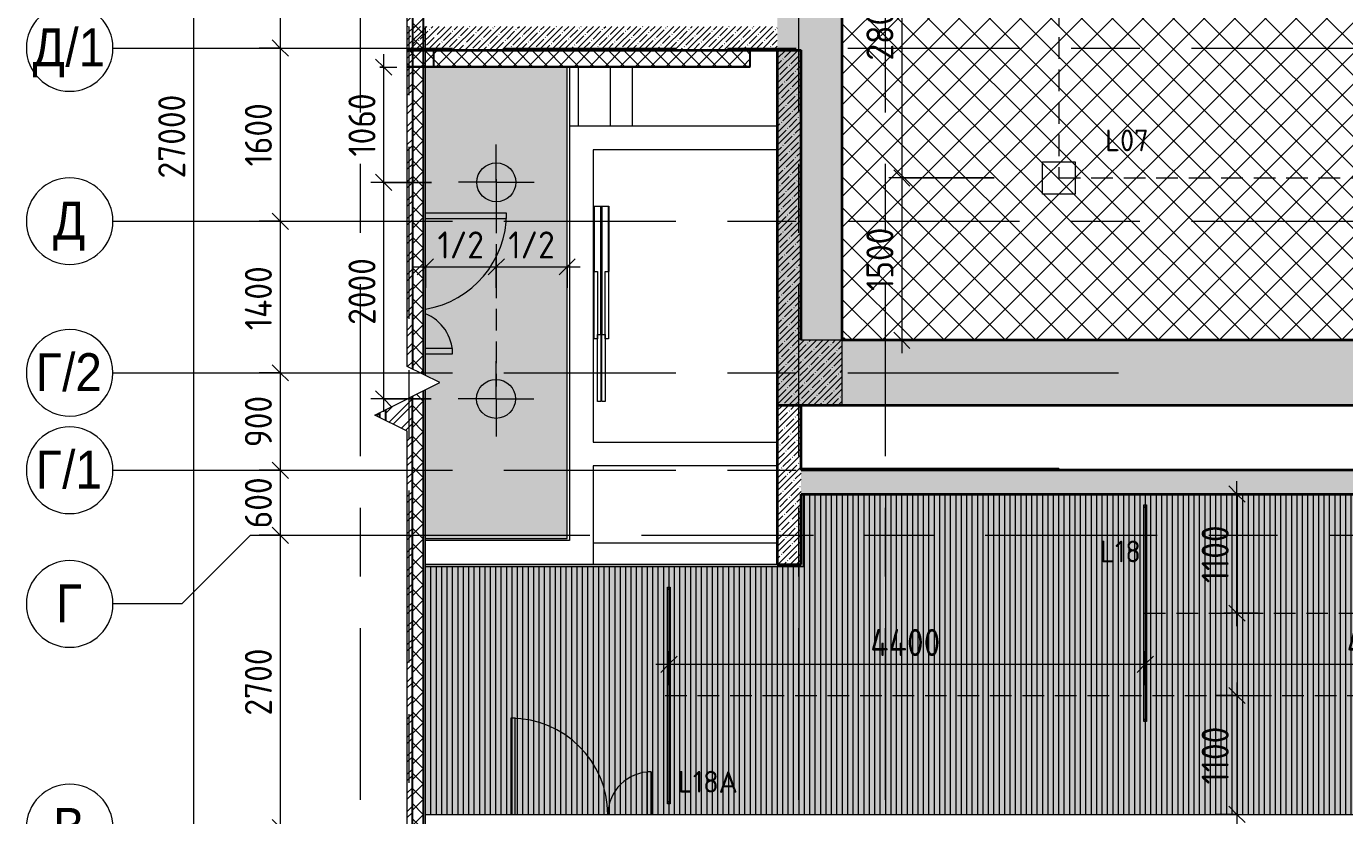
# Model space of a CAD drawing. Header units: millimetres. Extents: x 35224 to 234359, y -8553 to 29000.
# Drawn here: x 35224 to 47400, y 7910 to 15200 of the extents above; entities that cross this region are included whole.
import ezdxf

# ---------------------------------------------------------------- set-up
doc = ezdxf.new("R2010")
doc.units = ezdxf.units.MM
doc.linetypes.add('ADSK_Штрих_ш2 п1', pattern=[300, 200, -100])
doc.linetypes.add('Осевая', pattern=[3175, 635, -476.25, 1587.5, -476.25])
for name, color, linetype, lineweight in [('A-ANNO-DIMS', 7, 'Continuous', 9), ('A-ANNO-DIMS-100', 7, 'Continuous', 9), ('A-CLNG-PATT', 7, 'Continuous', 9), ('A-DETL-1', 7, 'ADSK_Штрих_ш2 п1', 9), ('A-DETL-GENF', 7, 'Continuous', 9), ('A-DOOR', 7, 'Continuous', 9), ('A-DOOR-1', 7, 'Continuous', 13), ('A-DOOR-FRAM-1', 7, 'Continuous', 9), ('E-LITE-EQPM-IDEN', 7, 'Continuous', 9), ('I-WALL', 7, 'Continuous', 9), ('S-COLS', 7, 'Continuous', 9), ('Оси', 7, 'Continuous', 9), ('Оси-1', 7, 'Continuous', 20), ('Оси-2', 7, 'Осевая', 9)]:
    doc.layers.add(name, color=color, linetype=linetype, lineweight=lineweight)
for name, color, linetype, lineweight, true_color in [('A-ANNO-NOTE', 1, 'Continuous', 9, 0xff0000), ('A-CLNG-1', 7, 'Continuous', 9, 0xc0c0c0), ('A-WALL-1', 7, 'Continuous', 25, 0x3c3c3c), ('A-WALL-3', 7, 'Continuous', 35, 0x3c3c3c), ('A-WALL-FNSH-1', 7, 'Continuous', 13, 0x3c3c3c), ('A-WALL-FNSH-2', 7, 'Continuous', 9, 0x3c3c3c), ('E-LITE-EQPM-1', 1, 'Continuous', 9, 0xff0000), ('G-ANNO-TEXT-1', 1, 'Continuous', 9, 0xff0000)]:
    doc.layers.add(name, color=color, linetype=linetype, lineweight=lineweight, true_color=true_color)
doc.layers.add('A-CLNG-PATT-1', color=7, linetype='Continuous', lineweight=9, transparency=1)
doc.styles.add('Arial', font='arial.ttf', dxfattribs={"width": 0.9, "height": 350})
doc.styles.add('GOST Common', font='GOST_Common.ttf', dxfattribs={"height": 200})
doc.styles.add('ISOCPEUR', font='isocpeur.ttf', dxfattribs={"width": 0.9, "height": 250})
doc.styles.add('ISOCPEUR_1', font='isocpeur.ttf', dxfattribs={"height": 200})
doc.dimstyles.new('ISO-2_5_0_9К_БОЛЬШОЙ', dxfattribs={"dimscale": 304.8, "dimtxt": 248.995294, "dimasz": 0.492126, "dimexe": 0.393701, "dimexo": 0.984252, "dimgap": 0, "dimtad": 1, "dimdec": 0, "dimrnd": 10, "dimzin": 0, "dimdsep": 46, "dimtxsty": 'ISOCPEUR', "dimblk1": 'OBLIQUE', "dimblk2": 'OBLIQUE', "dimsah": 1, "dimcen": 0.09, "dimdle": 0.393701, "dimazin": 0, "dimtfac": 1, "dimtdec": 4, "dimtix": 1, "dimtmove": 0, "dimatfit": 3, "dimfxl": 1, "dimtvp": 1, "dimtolj": 1, "dimtzin": 0, "dimarcsym": 2})
doc.dimstyles.new('ISO-2_5_0_9К_БОЛЬШОЙ_2', dxfattribs={"dimscale": 304.8, "dimtxt": 248.995294, "dimasz": 0.492126, "dimexe": 0.393701, "dimexo": 0.984252, "dimgap": 0, "dimtad": 1, "dimdec": 0, "dimrnd": 10, "dimzin": 0, "dimdsep": 46, "dimtxsty": 'ISOCPEUR', "dimblk1": 'OBLIQUE', "dimblk2": 'OBLIQUE', "dimsah": 1, "dimcen": 0.09, "dimdle": 0.393701, "dimazin": 0, "dimtfac": 1, "dimtdec": 4, "dimtix": 1, "dimtmove": 2, "dimatfit": 3, "dimfxl": 1, "dimtvp": 1, "dimtolj": 1, "dimtzin": 0, "dimarcsym": 2})
pattern_1 = [(45, (0, 0), (-85.5366, 85.5366), []), (45, (57.02, 0), (-85.5366, 85.5366), [])]
pattern_2 = [(45, (0, 0), (-70.71068, 70.71068), []), (135, (0, 0), (-70.71068, -70.71068), [])]
pattern_3 = [(45, (0, 0), (-57.02463, 57.02463), []), (45, (57.025, 0), (-57.02463, 57.02463), [100.806, -20.161, 3.353, -16.808])]

# ---------------------------------------------------------------- blocks, each defined once
blk = doc.blocks.new('110_Дверь_СКБ_2Ст - Д-2 1450x2100h_Лестничная клетка EIS60-31576737-План расстановки осветительного оборудования 3 этажа в осях 12-23')
at = {"layer": 'A-DOOR'}
for centre, radius, start, end in [((-637.5, 110), 900, 9.61092, 90), ((662.5, 110), 400, 90, 157.96078)]:
    blk.add_arc(centre, radius, start, end, dxfattribs=at)
at = {"layer": 'A-DOOR-1'}
for p, q in [((-637.5, 1010), (-637.5, 260)), ((-587.5, 1010), (-637.5, 1010)), ((-587.5, 260), (-587.5, 1010)), ((662.5, 510), (612.5, 510)), ((612.5, 510), (612.5, 260)), ((662.5, 260), (662.5, 510))]:
    blk.add_line(p, q, dxfattribs=at)
blk = doc.blocks.new('DOR_Дверь лифта - 1350х2050h-19118285-План расстановки осветительного оборудования 3 этажа в осях 12-23')
at = {"layer": 'A-DOOR'}
for p, q in [((-20, -150), (-20, -120)), ((-20, -120), (600, -120)), ((600, -120), (600, -150)), ((-600, -180), (-600, -150)), ((-600, -150), (20, -150)), ((20, -180), (-600, -180)), ((-600, -220), (-600, -190)), ((-600, -190), (20, -190)), ((20, -220), (-600, -220)), ((600, -150), (-20, -150)), ((-20, -250), (-20, -220)), ((-20, -220), (600, -220)), ((20, -150), (20, -180)), ((20, -190), (20, -220)), ((600, -220), (600, -250)), ((600, -250), (-20, -250))]:
    blk.add_line(p, q, dxfattribs=at)
at = {"layer": 'A-DOOR-FRAM-1'}
for p, q in [((600, -120), (600, -117)), ((600, -117), (1203, -117)), ((1200, -120), (600, -120)), ((1200, -180), (1200, -120)), ((1203, -117), (1203, -183)), ((20, -180), (1200, -180)), ((20, -183), (20, -180)), ((1203, -183), (20, -183)), ((20, -187), (1203, -187)), ((20, -190), (20, -187)), ((1200, -190), (20, -190)), ((1200, -250), (1200, -190)), ((1203, -187), (1203, -253)), ((600, -250), (1200, -250)), ((600, -253), (600, -250)), ((1203, -253), (600, -253))]:
    blk.add_line(p, q, dxfattribs=at)
blk = doc.blocks.new('Downlight - Strip - 2000 мм-27655400-План расстановки осветительного оборудования 3 этажа в осях 12-23')
at = {"layer": 'E-LITE-EQPM-1'}
for p, q in [((-1000, -231), (-1000, -206)), ((-1000, -206), (-981, -206)), ((-981, -231), (-1000, -231)), ((-981, -231), (-981, -206)), ((-981, -206), (981, -206)), ((-981, -206), (-981, -231)), ((-981, -231), (-981, -206)), ((-981, -206), (981, -206)), ((981, -231), (-981, -231)), ((981, -231), (-981, -231)), ((981, -206), (981, -231)), ((981, -231), (981, -206)), ((981, -206), (1000, -206)), ((981, -206), (981, -231)), ((1000, -231), (981, -231)), ((1000, -206), (1000, -231))]:
    blk.add_line(p, q, dxfattribs=at)
blk = doc.blocks.new('Дверь_Витражная_остекление_ - ДВН_ДАО_Главный вход_1200 в свету-31742133-План расстановки осветительного оборудования 3 этажа в осях 12-23')
at = {"layer": 'A-DETL-GENF'}
for p, q in [((-607.5, 925), (-647.5, 925)), ((-647.5, 925), (-647.5, 36)), ((-607.5, 36), (-607.5, 925)), ((647.5, 430), (607.5, 430)), ((607.5, 430), (607.5, 36)), ((647.5, 36), (647.5, 430))]:
    blk.add_line(p, q, dxfattribs=at)
at = {"layer": 'A-DOOR'}
for p, q in [((-647.5, 925), (-647.5, 36)), ((647.5, 430), (647.5, 36))]:
    blk.add_line(p, q, dxfattribs=at)
for centre, radius, start, end in [((-647.5, 30), 895, 0.38541, 90), ((647.5, 30), 400, 90, 179.13502)]:
    blk.add_arc(centre, radius, start, end, dxfattribs=at)
blk = doc.blocks.new('DET_L_Линия разрыва - М100-30654842-План расстановки осветительного оборудования 3 этажа в осях 12-23')
at = {"layer": 'A-DETL-GENF'}
for p, q in [((11890, 300), (11740, 0)), ((12190, -300), (11890, 300)), ((11740, 0), (0, 0)), ((12340, 0), (12190, -300)), ((24072, 0), (12340, 0))]:
    blk.add_line(p, q, dxfattribs=at)
blk = doc.blocks.new('Ось сетки - D8-29747960-План расстановки осветительного оборудования 3 этажа в осях 12-23')
at = {"layer": 'Оси-1'}
for start, end in [(360, 180), (180, 360)]:
    blk.add_arc((0, 0), 4, start, end, dxfattribs=at)
blk = doc.blocks.new('DIMBLOCK28-План расстановки осветительного оборудования 3 этажа в осях 12-23')
at = {"layer": 'A-ANNO-DIMS-100'}
for p, q in [((44162, 16600), (43190, 16600)), ((43310, 16600), (43310, 13800)), ((43310, 16600), (44162, 16600)), ((44162, 13800), (43190, 13800)), ((43310, 13800), (44162, 13800))]:
    blk.add_line(p, q, dxfattribs=at)
at = {"layer": 'A-ANNO-DIMS-100', "lineweight": 20}
for p, q in [((43310, 16600), (43235, 16675)), ((43310, 16600), (43385, 16525)), ((43310, 13800), (43235, 13875)), ((43310, 13800), (43385, 13725))]:
    blk.add_line(p, q, dxfattribs=at)
at = {"layer": 'A-ANNO-DIMS-100', "color": 0, "insert": (42983, 14884), "char_height": 250, "width": 758.48, "attachment_point": 1, "rotation": 90, "line_spacing_factor": 1.149209, "style": 'ISOCPEUR'}
blk.add_mtext('2800', dxfattribs=at)
blk = doc.blocks.new('_Oblique')
at = {"color": 0, "linetype": 'ByBlock', "lineweight": -2}
blk.add_line((-0.5, -0.5), (0.5, 0.5), dxfattribs=at)
blk = doc.blocks.new('DIMBLOCK29-План расстановки осветительного оборудования 3 этажа в осях 12-23')
at = {"layer": 'A-ANNO-DIMS-100'}
for p, q in [((44162, 13800), (43190, 13800)), ((43310, 13800), (43310, 12180)), ((43310, 13800), (44162, 13800)), ((43116, 12300), (43430, 12300)), ((43310, 12300), (43116, 12300))]:
    blk.add_line(p, q, dxfattribs=at)
at = {"layer": 'A-ANNO-DIMS-100', "lineweight": 20}
for p, q in [((43310, 13800), (43235, 13875)), ((43310, 13800), (43385, 13725)), ((43310, 12300), (43235, 12375)), ((43310, 12300), (43385, 12225))]:
    blk.add_line(p, q, dxfattribs=at)
at = {"layer": 'A-ANNO-DIMS-100', "color": 0, "insert": (42983, 12756), "char_height": 250, "width": 706.76, "attachment_point": 1, "rotation": 90, "line_spacing_factor": 1.149209, "style": 'ISOCPEUR'}
blk.add_mtext('1500', dxfattribs=at)
blk = doc.blocks.new('DIMBLOCK43-План расстановки осветительного оборудования 3 этажа в осях 12-23')
at = {"layer": 'A-ANNO-DIMS-100'}
for p, q in [((41159, 9114), (41159, 9428)), ((45559, 9114), (45559, 9428)), ((41039, 9308), (45559, 9308)), ((41159, 9308), (41159, 9114)), ((45559, 9308), (45559, 9114))]:
    blk.add_line(p, q, dxfattribs=at)
at = {"layer": 'A-ANNO-DIMS-100', "lineweight": 20}
for p, q in [((41159, 9308), (41234, 9383)), ((45559, 9308), (45634, 9383)), ((41159, 9308), (41084, 9233)), ((45559, 9308), (45484, 9233))]:
    blk.add_line(p, q, dxfattribs=at)
at = {"layer": 'A-ANNO-DIMS-100', "color": 0, "insert": (43019, 9634), "char_height": 250, "width": 815.94, "attachment_point": 1, "line_spacing_factor": 1.149209, "style": 'ISOCPEUR'}
blk.add_mtext('4400', dxfattribs=at)
blk = doc.blocks.new('DIMBLOCK44-План расстановки осветительного оборудования 3 этажа в осях 12-23')
at = {"layer": 'A-ANNO-DIMS-100'}
for p, q in [((45559, 9114), (45559, 9428)), ((49959, 9114), (49959, 9428)), ((45559, 9308), (49959, 9308)), ((45559, 9308), (45559, 9114)), ((49959, 9308), (49959, 9114))]:
    blk.add_line(p, q, dxfattribs=at)
at = {"layer": 'A-ANNO-DIMS-100', "lineweight": 20}
for p, q in [((45559, 9308), (45634, 9383)), ((49959, 9308), (50034, 9383)), ((45559, 9308), (45484, 9233)), ((49959, 9308), (49884, 9233))]:
    blk.add_line(p, q, dxfattribs=at)
at = {"layer": 'A-ANNO-DIMS-100', "color": 0, "insert": (47419, 9634), "char_height": 250, "width": 815.94, "attachment_point": 1, "line_spacing_factor": 1.149209, "style": 'ISOCPEUR'}
blk.add_mtext('4400', dxfattribs=at)
blk = doc.blocks.new('DIMBLOCK51-План расстановки осветительного оборудования 3 этажа в осях 12-23')
at = {"layer": 'A-ANNO-DIMS-100'}
for p, q in [((46405, 9660), (46405, 11000)), ((46599, 10880), (46285, 10880)), ((46405, 10880), (46599, 10880)), ((46599, 9780), (46285, 9780)), ((46405, 9780), (46599, 9780))]:
    blk.add_line(p, q, dxfattribs=at)
at = {"layer": 'A-ANNO-DIMS-100', "lineweight": 20}
for p, q in [((46405, 10880), (46330, 10955)), ((46405, 10880), (46480, 10805)), ((46405, 9780), (46330, 9855)), ((46405, 9780), (46480, 9705))]:
    blk.add_line(p, q, dxfattribs=at)
at = {"layer": 'A-ANNO-DIMS-100', "color": 0, "insert": (46079, 10057), "char_height": 250, "width": 655.05, "attachment_point": 1, "rotation": 90, "line_spacing_factor": 1.149209, "style": 'ISOCPEUR'}
blk.add_mtext('1100', dxfattribs=at)
blk = doc.blocks.new('DIMBLOCK52-План расстановки осветительного оборудования 3 этажа в осях 12-23')
at = {"layer": 'A-ANNO-DIMS-100'}
for p, q in [((46405, 9140), (46405, 7801)), ((46211, 9020), (46525, 9020)), ((46405, 9020), (46211, 9020)), ((46211, 7921), (46525, 7921)), ((46405, 7921), (46211, 7921))]:
    blk.add_line(p, q, dxfattribs=at)
at = {"layer": 'A-ANNO-DIMS-100', "lineweight": 20}
for p, q in [((46405, 9020), (46330, 9095)), ((46405, 9020), (46480, 8945)), ((46405, 7921), (46330, 7996)), ((46405, 7921), (46480, 7846))]:
    blk.add_line(p, q, dxfattribs=at)
at = {"layer": 'A-ANNO-DIMS-100', "color": 0, "insert": (46079, 8198), "char_height": 250, "width": 655.05, "attachment_point": 1, "rotation": 90, "line_spacing_factor": 1.149209, "style": 'ISOCPEUR'}
blk.add_mtext('1100', dxfattribs=at)
blk = doc.blocks.new('DIMBLOCK57-План расстановки осветительного оборудования 3 этажа в осях 12-23')
at = {"layer": 'A-ANNO-DIMS-100', "lineweight": 20}
for p, q in [((37569, 17000), (37494, 17075)), ((37569, 17000), (37644, 16925)), ((37569, 15000), (37494, 15075)), ((37569, 15000), (37644, 14925))]:
    blk.add_line(p, q, dxfattribs=at)
at = {"layer": 'A-ANNO-DIMS-100'}
for p, q in [((37375, 17000), (37689, 17000)), ((37569, 17000), (37375, 17000)), ((37569, 17000), (37569, 15000)), ((37375, 15000), (37689, 15000)), ((37569, 15000), (37375, 15000))]:
    blk.add_line(p, q, dxfattribs=at)
at = {"layer": 'A-ANNO-DIMS-100', "color": 0, "insert": (37242, 15684), "char_height": 250, "width": 758.48, "attachment_point": 1, "rotation": 90, "line_spacing_factor": 1.149209, "style": 'ISOCPEUR'}
blk.add_mtext('2000', dxfattribs=at)
blk = doc.blocks.new('DIMBLOCK58-План расстановки осветительного оборудования 3 этажа в осях 12-23')
at = {"layer": 'A-ANNO-DIMS-100'}
for p, q in [((37375, 15000), (37689, 15000)), ((37569, 15000), (37375, 15000)), ((37569, 15000), (37569, 13400)), ((37375, 13400), (37689, 13400)), ((37569, 13400), (37375, 13400))]:
    blk.add_line(p, q, dxfattribs=at)
at = {"layer": 'A-ANNO-DIMS-100', "lineweight": 20}
for p, q in [((37569, 15000), (37494, 15075)), ((37569, 15000), (37644, 14925)), ((37569, 13400), (37494, 13475)), ((37569, 13400), (37644, 13325))]:
    blk.add_line(p, q, dxfattribs=at)
at = {"layer": 'A-ANNO-DIMS-100', "color": 0, "insert": (37242, 13906), "char_height": 250, "width": 706.76, "attachment_point": 1, "rotation": 90, "line_spacing_factor": 1.149209, "style": 'ISOCPEUR'}
blk.add_mtext('1600', dxfattribs=at)
blk = doc.blocks.new('DIMBLOCK59-План расстановки осветительного оборудования 3 этажа в осях 12-23')
at = {"layer": 'A-ANNO-DIMS-100'}
for p, q in [((37375, 13400), (37689, 13400)), ((37569, 13400), (37375, 13400)), ((37569, 13400), (37569, 12000)), ((37375, 12000), (37689, 12000)), ((37569, 12000), (37375, 12000))]:
    blk.add_line(p, q, dxfattribs=at)
at = {"layer": 'A-ANNO-DIMS-100', "lineweight": 20}
for p, q in [((37569, 13400), (37494, 13475)), ((37569, 13400), (37644, 13325)), ((37569, 12000), (37494, 12075)), ((37569, 12000), (37644, 11925))]:
    blk.add_line(p, q, dxfattribs=at)
at = {"layer": 'A-ANNO-DIMS-100', "color": 0, "insert": (37242, 12394), "char_height": 250, "width": 735.49, "attachment_point": 1, "rotation": 90, "line_spacing_factor": 1.149209, "style": 'ISOCPEUR'}
blk.add_mtext('1400', dxfattribs=at)
blk = doc.blocks.new('DIMBLOCK60-План расстановки осветительного оборудования 3 этажа в осях 12-23')
at = {"layer": 'A-ANNO-DIMS-100', "lineweight": 20}
for p, q in [((37569, 12000), (37494, 12075)), ((37569, 12000), (37644, 11925)), ((37569, 11100), (37494, 11175)), ((37569, 11100), (37644, 11025))]:
    blk.add_line(p, q, dxfattribs=at)
at = {"layer": 'A-ANNO-DIMS-100'}
for p, q in [((37375, 12000), (37689, 12000)), ((37569, 12000), (37375, 12000)), ((37569, 12000), (37569, 11100)), ((37375, 11100), (37689, 11100)), ((37569, 11100), (37375, 11100))]:
    blk.add_line(p, q, dxfattribs=at)
at = {"layer": 'A-ANNO-DIMS-100', "color": 0, "insert": (37242, 11313), "char_height": 250, "width": 568.86, "attachment_point": 1, "rotation": 90, "line_spacing_factor": 1.149209, "style": 'ISOCPEUR'}
blk.add_mtext('900', dxfattribs=at)
blk = doc.blocks.new('DIMBLOCK61-План расстановки осветительного оборудования 3 этажа в осях 12-23')
at = {"layer": 'A-ANNO-DIMS-100'}
for p, q in [((37375, 11100), (37689, 11100)), ((37569, 11100), (37375, 11100)), ((37569, 11100), (37569, 10500)), ((37375, 10500), (37689, 10500)), ((37569, 10500), (37375, 10500))]:
    blk.add_line(p, q, dxfattribs=at)
at = {"layer": 'A-ANNO-DIMS-100', "lineweight": 20}
for p, q in [((37569, 11100), (37494, 11175)), ((37569, 11100), (37644, 11025)), ((37569, 10500), (37494, 10575)), ((37569, 10500), (37644, 10425))]:
    blk.add_line(p, q, dxfattribs=at)
at = {"layer": 'A-ANNO-DIMS-100', "color": 0, "insert": (37242, 10563), "char_height": 250, "width": 568.86, "attachment_point": 1, "rotation": 90, "line_spacing_factor": 1.149209, "style": 'ISOCPEUR'}
blk.add_mtext('600', dxfattribs=at)
blk = doc.blocks.new('DIMBLOCK62-План расстановки осветительного оборудования 3 этажа в осях 12-23')
at = {"layer": 'A-ANNO-DIMS-100'}
for p, q in [((37375, 10500), (37689, 10500)), ((37569, 10500), (37375, 10500)), ((37569, 10500), (37569, 7800)), ((37375, 7800), (37689, 7800)), ((37569, 7800), (37375, 7800))]:
    blk.add_line(p, q, dxfattribs=at)
at = {"layer": 'A-ANNO-DIMS-100', "lineweight": 20}
for p, q in [((37569, 10500), (37494, 10575)), ((37569, 10500), (37644, 10425)), ((37569, 7800), (37494, 7875)), ((37569, 7800), (37644, 7725))]:
    blk.add_line(p, q, dxfattribs=at)
at = {"layer": 'A-ANNO-DIMS-100', "color": 0, "insert": (37242, 8834), "char_height": 250, "width": 758.48, "attachment_point": 1, "rotation": 90, "line_spacing_factor": 1.149209, "style": 'ISOCPEUR'}
blk.add_mtext('2700', dxfattribs=at)
blk = doc.blocks.new('DIMBLOCK65-План расстановки осветительного оборудования 3 этажа в осях 12-23')
at = {"layer": 'A-ANNO-DIMS-100', "lineweight": 20}
for p, q in [((36769, 27000), (36694, 27075)), ((36769, 27000), (36844, 26925)), ((36769, 0), (36694, 75)), ((36769, 0), (36844, -75))]:
    blk.add_line(p, q, dxfattribs=at)
at = {"layer": 'A-ANNO-DIMS-100'}
for p, q in [((36769, 27120), (36769, -120)), ((36575, 27000), (36889, 27000)), ((36769, 27000), (36575, 27000)), ((36575, 0), (36889, 0)), ((36769, 0), (36575, 0))]:
    blk.add_line(p, q, dxfattribs=at)
at = {"layer": 'A-ANNO-DIMS-100', "color": 0, "insert": (36442, 13795), "char_height": 250, "width": 948.1, "attachment_point": 1, "rotation": 90, "line_spacing_factor": 1.149209, "style": 'ISOCPEUR'}
blk.add_mtext('27000', dxfattribs=at)
blk = doc.blocks.new('DIMBLOCK175-План расстановки осветительного оборудования 3 этажа в осях 12-23')
at = {"layer": 'A-ANNO-DIMS-100'}
for p, q in [((38910, 12786), (38910, 13099)), ((39564, 12786), (39564, 13099)), ((38790, 12979), (39564, 12979)), ((38910, 12979), (38910, 12786)), ((39564, 12979), (39564, 12786))]:
    blk.add_line(p, q, dxfattribs=at)
at = {"layer": 'A-ANNO-DIMS-100', "lineweight": 20}
for p, q in [((38910, 12979), (38985, 13054)), ((39564, 12979), (39639, 13054)), ((38910, 12979), (38835, 12904)), ((39564, 12979), (39489, 12904))]:
    blk.add_line(p, q, dxfattribs=at)
at = {"layer": 'A-ANNO-DIMS-100', "color": 0, "insert": (39022, 13306), "char_height": 250, "width": 517.14, "attachment_point": 1, "line_spacing_factor": 1.149209, "style": 'ISOCPEUR'}
blk.add_mtext('1/2', dxfattribs=at)
blk = doc.blocks.new('DIMBLOCK176-План расстановки осветительного оборудования 3 этажа в осях 12-23')
at = {"layer": 'A-ANNO-DIMS-100'}
for p, q in [((39564, 12786), (39564, 13099)), ((40219, 12786), (40219, 13099)), ((39564, 12979), (40339, 12979)), ((39564, 12979), (39564, 12786)), ((40219, 12979), (40219, 12786))]:
    blk.add_line(p, q, dxfattribs=at)
at = {"layer": 'A-ANNO-DIMS-100', "lineweight": 20}
for p, q in [((39564, 12979), (39639, 13054)), ((40219, 12979), (40294, 13054)), ((39564, 12979), (39489, 12904)), ((40219, 12979), (40144, 12904))]:
    blk.add_line(p, q, dxfattribs=at)
at = {"layer": 'A-ANNO-DIMS-100', "color": 0, "insert": (39676, 13306), "char_height": 250, "width": 517.14, "attachment_point": 1, "line_spacing_factor": 1.149209, "style": 'ISOCPEUR'}
blk.add_mtext('1/2', dxfattribs=at)
blk = doc.blocks.new('DIMBLOCK177-План расстановки осветительного оборудования 3 этажа в осях 12-23')
at = {"layer": 'A-ANNO-DIMS-100'}
for p, q in [((38967, 13759), (38405, 13759)), ((38525, 11639), (38525, 13759)), ((38525, 13759), (38967, 13759)), ((38964, 11759), (38405, 11759)), ((38525, 11759), (38964, 11759))]:
    blk.add_line(p, q, dxfattribs=at)
at = {"layer": 'A-ANNO-DIMS-100', "lineweight": 20}
for p, q in [((38525, 13759), (38450, 13834)), ((38525, 13759), (38600, 13684)), ((38525, 11759), (38450, 11834)), ((38525, 11759), (38600, 11684))]:
    blk.add_line(p, q, dxfattribs=at)
at = {"layer": 'A-ANNO-DIMS-100', "color": 0, "insert": (38199, 12443), "char_height": 250, "width": 758.48, "attachment_point": 1, "rotation": 90, "line_spacing_factor": 1.149209, "style": 'ISOCPEUR'}
blk.add_mtext('2000', dxfattribs=at)
blk = doc.blocks.new('DIMBLOCK178-План расстановки осветительного оборудования 3 этажа в осях 12-23')
at = {"layer": 'A-ANNO-DIMS-100', "lineweight": 20}
for p, q in [((38525, 14823), (38450, 14898)), ((38525, 14823), (38600, 14748)), ((38525, 13759), (38450, 13834)), ((38525, 13759), (38600, 13684))]:
    blk.add_line(p, q, dxfattribs=at)
at = {"layer": 'A-ANNO-DIMS-100'}
for p, q in [((38525, 13759), (38525, 14943)), ((38490, 14823), (38645, 14823)), ((38525, 14823), (38490, 14823)), ((38967, 13759), (38405, 13759)), ((38525, 13759), (38967, 13759))]:
    blk.add_line(p, q, dxfattribs=at)
at = {"layer": 'A-ANNO-DIMS-100', "color": 0, "insert": (38199, 13997), "char_height": 250, "width": 706.76, "attachment_point": 1, "rotation": 90, "line_spacing_factor": 1.149209, "style": 'ISOCPEUR'}
blk.add_mtext('1060', dxfattribs=at)

msp = doc.modelspace()

# ---------------------------------------------------------------- hatches: boundary and pattern name
at = {"layer": 'A-CLNG-PATT'}
h = msp.add_hatch(dxfattribs=at)
h.set_pattern_fill('FP_50', color=256, style=0, pattern_type=2)
h.set_pattern_definition([(45, (0, 0), (-141.42136, 141.42136), []), (135, (0, 0), (-141.42136, -141.42136), [])])
h.paths.add_polyline_path([(66122.1, 12300), (66122.1, 26500), (42760, 26500), (42760, 12300), (65951.5, 12300)])
h.paths.add_polyline_path([(61160, 14457), (60960, 14457), (60960, 14657), (61160, 14657)])
h.paths.add_polyline_path([(62160, 14457), (61960, 14457), (61960, 14657), (62160, 14657)])
h.paths.add_polyline_path([(55160, 14457), (54960, 14457), (54960, 14657), (55160, 14657)])
h.paths.add_polyline_path([(53960, 14457), (53960, 14657), (54160, 14657), (54160, 14457)])
h = msp.add_hatch(dxfattribs=at)
h.set_pattern_fill('FP_53', color=256, style=0, pattern_type=2)
h.set_pattern_definition([(90, (69761, -2785.95), (-50, 3e-15), [])])
h.paths.add_polyline_path([(74079, 7921), (74079, 8301), (75459, 8301), (75459, 10879.5), (42401, 10879), (42401, 10209), (38910, 10209), (38910, 7921), (73220.6, 7921)])
h.paths.add_polyline_path([(61939, 11100), (61939, 11349), (61381, 11349), (61381, 11100), (61676.9, 11100)])
at = {"layer": 'A-CLNG-PATT-1'}
msp.add_hatch(color=256, dxfattribs=at).paths.add_polyline_path([(39782.4, 10471), (40219, 10471), (40219, 14823), (38910, 14823), (38910, 11976.2), (39042.7, 11909.9), (38910, 11843.5), (38910, 10471), (39055.5, 10471)])
h = msp.add_hatch(color=256, dxfattribs=at)
h.paths.add_polyline_path([(74079, 7921), (74079, 8301), (75459, 8301), (75459, 10879.5), (42401, 10879), (42401, 10209), (38910, 10209), (38910, 7921), (73220.6, 7921)])
h.paths.add_polyline_path([(61939, 11100), (61939, 11349), (61381, 11349), (61381, 11100), (61676.9, 11100)])
at = {"layer": 'I-WALL'}
h = msp.add_hatch(dxfattribs=at)
h.set_pattern_fill('FP_1', color=256, style=0, pattern_type=2)
h.set_pattern_definition(pattern_3)
h.paths.add_polyline_path([(42160, 12300), (42760, 12300), (42760, 16700), (42160, 16700), (42160, 13550.7)])
h.paths.add_polyline_path([(42760, 17300), (42760, 22700), (42160, 22700), (42160, 17300), (42271.7, 17300)])
h.paths.add_polyline_path([(42690.1, 23300), (42760, 23300), (42760, 26500), (42160, 26500), (42160, 23300), (42590.9, 23300)])
h = msp.add_hatch(dxfattribs=at)
h.set_pattern_fill('FP_5', color=256, style=0, pattern_type=2)
h.set_pattern_definition(pattern_1)
h.paths.add_polyline_path([(38742.7, 120), (38790, 120), (38790, 11783.5), (38540, 11658.5), (38540, 11561.2), (38742.7, 11459.9), (38742.7, 159.2)])
h.paths.add_polyline_path([(38790, 12036.2), (38790, 14980), (38742.7, 14980), (38743, 12059.7)])
h.paths.add_polyline_path([(38790, 15200), (38790, 15350), (38742.7, 15350), (38742.7, 15200)])
h = msp.add_hatch(dxfattribs=at)
h.set_pattern_fill('FP_3', color=256, style=0, pattern_type=2)
h.set_pattern_definition(pattern_2)
h.paths.add_polyline_path([(38790, 120), (38890, 120), (38890, 11833.5), (38790, 11783.5), (38790, 159.2)])
h.paths.add_polyline_path([(38890, 11986.2), (38890, 15350), (38790, 15350), (38790, 12036.2), (38868.8, 11996.8)])
h = msp.add_hatch(dxfattribs=at)
h.set_pattern_fill('FP_1', color=256, style=0, pattern_type=2)
h.set_pattern_definition(pattern_3)
h.paths.add_polyline_path([(39055.5, 14980), (42160, 14980), (42160, 15200), (38742.7, 15200), (38742.7, 14980), (38790, 14980)])
h = msp.add_hatch(dxfattribs=at)
h.set_pattern_fill('FP_3', color=256, style=0, pattern_type=2)
h.set_pattern_definition(pattern_2)
h.paths.add_polyline_path([(38988.5, 14830), (38988.5, 14980), (38742.7, 14980), (38742.7, 14830)])
h = msp.add_hatch(dxfattribs=at)
h.set_pattern_fill('FP_3', color=256, style=0, pattern_type=2)
h.set_pattern_definition(pattern_2)
h.paths.add_polyline_path([(41910, 14830), (41910, 14980), (38790, 14980), (38790, 14830), (41236.2, 14830)])
h = msp.add_hatch(dxfattribs=at)
h.set_pattern_fill('FP_1', color=256, style=0, pattern_type=2)
h.set_pattern_definition(pattern_3)
h.paths.add_polyline_path([(42160, 10230), (42380, 10230), (42380, 11700), (42160, 11700)])
h.paths.add_polyline_path([(42160, 12300), (42380, 12300), (42380, 14980), (42160, 14980), (42160, 13550.7)])
h = msp.add_hatch(dxfattribs=at)
h.set_pattern_fill('FP_1', color=256, style=0, pattern_type=2)
h.set_pattern_definition(pattern_3)
h.paths.add_polyline_path([(65951.5, 11700), (66122.1, 11700), (66122.1, 12300), (60760, 12300), (60760, 11700), (64497.6, 11700)])
h.paths.add_polyline_path([(60160, 11700), (60160, 12300), (54760, 12300), (54760, 11700), (58682.3, 11700)])
h.paths.add_polyline_path([(54160, 11700), (54160, 12300), (42160, 12300), (42160, 11700), (49959.3, 11700)])
h = msp.add_hatch(dxfattribs=at)
h.set_pattern_fill('FP_5', color=256, style=0, pattern_type=2)
h.set_pattern_definition(pattern_1)
h.paths.add_polyline_path([(38490, 11586.2), (38490, 11633.5), (38442.7, 11609.9)])
h = msp.add_hatch(dxfattribs=at)
h.set_pattern_fill('FP_1', color=256, style=0, pattern_type=2)
h.set_pattern_definition(pattern_3)
h.paths.add_polyline_path([(84500.7, 10880), (84500.7, 11100), (80850, 11100), (80850, 10900), (80350, 10900), (80350, 11100), (75980, 11100), (75980, 10900), (75480, 10900), (75480, 11100), (74040, 11100), (74040, 10900), (73540, 10900), (73540, 11100), (42380, 11100), (42380, 10880), (83397.5, 10880)])
at = {"layer": 'S-COLS'}
h = msp.add_hatch(dxfattribs=at)
h.set_pattern_fill('FP_1', color=256, style=0, pattern_type=2)
h.set_pattern_definition(pattern_3)
h.paths.add_polyline_path([(42160, 11700), (42760, 11700), (42760, 12300), (42160, 12300), (42160, 11822.7)])

# ---------------------------------------------------------------- linework, layer by layer
at = {"layer": 'A-ANNO-NOTE'}
for p, q in [((39564.5, 13759.5), (39564.5, 14108.4)), ((44610, 13950), (44910, 13950)), ((44610, 13650), (44610, 13950)), ((44910, 13950), (44910, 13650)), ((39564.5, 13759.5), (39215.6, 13759.5)), ((39564.5, 13759.5), (39564.5, 13410.6)), ((39564.5, 13759.5), (39913.4, 13759.5)), ((44910, 13650), (44610, 13650)), ((39561.9, 11759.5), (39561.9, 12108.4)), ((39561.9, 11759.5), (39213, 11759.5)), ((39561.9, 11759.5), (39561.9, 11410.6)), ((39561.9, 11759.5), (39910.8, 11759.5))]:
    msp.add_line(p, q, dxfattribs=at)
for centre in [(39564.5, 13759.5), (39561.9, 11759.5)]:
    msp.add_circle(centre, 180, dxfattribs=at)
at = {"layer": 'A-CLNG-1'}
msp.add_line((38910, 7921), (74079, 7921), dxfattribs=at)
at = {"layer": 'A-DETL-1'}
for p, q in [((44760, 25000), (44760, 13800)), ((39564.5, 13789.5), (39564.5, 11874.5)), ((44760, 13800), (63960, 13800)), ((45546.3, 9779.5), (71924.2, 9779.5)), ((41124.2, 9020), (67571.7, 9020))]:
    msp.add_line(p, q, dxfattribs=at)
at = {"layer": 'A-WALL-1'}
for p, q in [((38790, 15350), (38790, 12036.2)), ((38890, 15350), (38890, 11986.2)), ((38988.5, 14830), (38988.5, 14980)), ((41910, 14830), (41910, 14980)), ((38742.7, 14830), (41910, 14830)), ((38890, 11833.5), (38890, 120)), ((38790, 120), (38790, 11783.5)), ((38490, 11586.2), (38490, 11633.5)), ((38540, 11658.5), (38540, 11561.2))]:
    msp.add_line(p, q, dxfattribs=at)
at = {"layer": 'A-WALL-3'}
for p, q in [((42760, 12300), (42760, 16700)), ((38742.7, 14980), (42380, 14980)), ((42160, 14980), (42160, 10230)), ((42380, 12300), (42380, 14980)), ((54160, 12300), (42760, 12300)), ((42160, 11700), (54160, 11700)), ((42380, 11100), (42380, 11700)), ((73540, 11100), (42380, 11100)), ((42380, 10880), (84500.7, 10880)), ((42380, 10230), (42380, 10880)), ((42160, 10230), (42380, 10230))]:
    msp.add_line(p, q, dxfattribs=at)
at = {"layer": 'A-WALL-FNSH-1'}
for p, q in [((38910, 11976.2), (38910, 15200)), ((38742.7, 14825), (41910, 14825)), ((38988.5, 14825), (38988.5, 14830)), ((41910, 14825), (41910, 14830)), ((42781, 12321), (42760, 12321)), ((42760, 12320), (42780, 12320)), ((42780, 12320), (42780, 12300)), ((42781, 12300), (42781, 12321)), ((38910, 120), (38910, 11843.5))]:
    msp.add_line(p, q, dxfattribs=at)
at = {"layer": 'A-WALL-FNSH-2'}
for p, q in [((38742.7, 14823), (41910, 14823)), ((38988.5, 14823), (38988.5, 14825)), ((41910, 14823), (41910, 14825))]:
    msp.add_line(p, q, dxfattribs=at)
at = {"layer": 'I-WALL'}
for p, q in [((40219, 10471), (40219, 14823)), ((40220, 10471), (40220, 14823)), ((40240, 14823), (40240, 10450)), ((40320, 14823), (40320, 14280)), ((40620, 14280), (40620, 14823)), ((40820, 14823), (40820, 14280)), ((40240, 14280), (42160, 14280)), ((40460, 14060), (40460, 11360)), ((42160, 14060), (40460, 14060)), ((40460, 11360), (42160, 11360)), ((40460, 11140), (40460, 10230)), ((42160, 11140), (40460, 11140)), ((42380, 11120), (44760, 11120)), ((44760, 11100), (44760, 11120)), ((42400, 10880), (42400, 10210)), ((61381, 10879), (42401, 10879)), ((42401, 10879), (42401, 10209)), ((38910, 10471), (40219, 10471)), ((38910, 10470), (40220, 10470)), ((40240, 10450), (38910, 10450)), ((40460, 10430), (42160, 10430)), ((40460, 10230), (38910, 10230)), ((42160, 10230), (38910, 10230)), ((42400, 10210), (38910, 10210)), ((42401, 10209), (38910, 10209)), ((38910, 7920), (74100, 7920)), ((39630, 7921), (39630, 7920)), ((42130, 7920), (42130, 7921)), ((44910, 7921), (44910, 7920)), ((46110, 7921), (46110, 7920))]:
    msp.add_line(p, q, dxfattribs=at)
at = {"layer": 'S-COLS'}
for p, q in [((42160, 12300), (42160, 11700)), ((42760, 12300), (42380, 12300)), ((42760, 11700), (42760, 12300)), ((42380, 11700), (42760, 11700))]:
    msp.add_line(p, q, dxfattribs=at)
at = {"layer": 'Оси'}
for p, q in [((36024.2, 15000), (38524.2, 15000)), ((36024.2, 13400), (38524.2, 13400)), ((36024.2, 12000), (38524.2, 12000)), ((42810, 12000), (45310, 12000)), ((36024.2, 11100), (38524.2, 11100)), ((37294.2, 10500), (36659.2, 9865)), ((37294.2, 10500), (39794.2, 10500)), ((36659.2, 9865), (36024.2, 9865))]:
    msp.add_line(p, q, dxfattribs=at)
at = {"layer": 'Оси-2'}
for p, q in [((38760, 1863.7), (38760, 24850)), ((42360, 593.7), (42360, 24850)), ((43160, 593.7), (43160, 24850)), ((38310, 593.7), (38310, 21277.7)), ((38524.2, 15000), (81650, 15000)), ((38524.2, 13400), (81650, 13400)), ((38524.2, 12000), (42810, 12000)), ((38524.2, 11100), (82250, 11100)), ((39794.2, 10500), (82250, 10500))]:
    msp.add_line(p, q, dxfattribs=at)

# ---------------------------------------------------------------- block references
at = {"layer": 'A-DETL-GENF', "rotation": 270.0000000000003}
msp.add_blockref('DET_L_Линия разрыва - М100-30654842-План расстановки осветительного оборудования 3 этажа в осях 12-23', (38742.7, 23799.7), dxfattribs=at)
at = {"layer": 'A-DOOR'}
for name, p, rotation in [('DOR_Дверь лифта - 1350х2050h-19118285-План расстановки осветительного оборудования 3 этажа в осях 12-23', (40350, 12335), 90), ('110_Дверь_СКБ_2Ст - Д-2 1450x2100h_Лестничная клетка EIS60-31576737-План расстановки осветительного оборудования 3 этажа в осях 12-23', (38650, 12837.5), 269.9999999999999)]:
    msp.add_blockref(name, p, dxfattribs=dict(at, rotation=rotation))
msp.add_blockref('Дверь_Витражная_остекление_ - ДВН_ДАО_Главный вход_1200 в свету-31742133-План расстановки осветительного оборудования 3 этажа в осях 12-23', (40347.5, 7885), dxfattribs=at)
at = {"layer": 'E-LITE-EQPM-1', "rotation": 89.9999999999999}
for p in [(45340.4, 9779.5), (40940.4, 9020)]:
    msp.add_blockref('Downlight - Strip - 2000 мм-27655400-План расстановки осветительного оборудования 3 этажа в осях 12-23', p, dxfattribs=at)
at = {"layer": 'Оси-1', "xscale": 99.99999999999993, "yscale": 99.99999999999993, "zscale": 99.99999999999993}
for p, rotation in [((35624.2, 15000), 269.9999999999994), ((35624.2, 13400), 269.9999999999994), ((35624.2, 12000), 269.9999999999995), ((35624.2, 11100), 269.9999999999994), ((35624.2, 9865), 269.9999999999994), ((35624.2, 7800), 269.9999999999994)]:
    msp.add_blockref('Ось сетки - D8-29747960-План расстановки осветительного оборудования 3 этажа в осях 12-23', p, dxfattribs=dict(at, rotation=rotation))

# ---------------------------------------------------------------- texts
at = {"layer": 'E-LITE-EQPM-IDEN', "char_height": 200, "attachment_point": 1, "style": 'GOST Common'}
for s, insert, width in [('L07', (45188.3, 14246.5), 529.114), ('L18', (45141.2, 10450), 472.996), ('L18', (41242.6, 8323.4), 472.996)]:
    msp.add_mtext(s, dxfattribs=dict(at, insert=insert, width=width))
at = {"layer": 'G-ANNO-TEXT-1', "insert": (41616.6, 8320.4), "char_height": 200, "width": 224.472, "attachment_point": 1, "style": 'ISOCPEUR_1'}
msp.add_mtext('\\fISOCPEUR|b0|i0|c204|p34|;А', dxfattribs=at)
at = {"layer": 'Оси', "char_height": 350, "attachment_point": 1, "style": 'Arial'}
for s, insert, width in [('\\fArial|b0|i0|c204|p34|;\\W.9;Д', (35281, 15181), 367.975), ('/1', (35584.7, 15181), 454.557), ('\\fArial|b0|i0|c204|p34|;\\W.9;Д', (35468.7, 13581), 367.975), ('\\fArial|b0|i0|c204|p34|;\\W.9;Г', (35310.7, 12181), 295.823), ('/2', (35554.8, 12181), 454.557), ('\\fArial|b0|i0|c204|p34|;\\W.9;Г', (35310.7, 11281), 295.823), ('/1', (35554.8, 11281), 454.557), ('\\fArial|b0|i0|c204|p34|;\\W.9;Г', (35498.4, 10046), 295.823), ('\\fArial|b0|i0|c204|p34|;\\W.9;В', (35471.4, 7981), 360.759)]:
    msp.add_mtext(s, dxfattribs=dict(at, insert=insert, width=width))

# ---------------------------------------------------------------- dimensions: what is measured, and where the dimension line sits
at = {"layer": 'A-ANNO-DIMS'}
dim = msp.add_linear_dim(base=(36769.1, 0), p1=(36875.1, 27000), p2=(36875.1, 0), angle=90, dimstyle='ISO-2_5_0_9К_БОЛЬШОЙ_2', override={"dimpost": '<>', "dimfxl": 26999.999823}, dxfattribs=at)
dim.commit()
dim.dimension.update_dxf_attribs({"geometry": 'DIMBLOCK65-План расстановки осветительного оборудования 3 этажа в осях 12-23', "text_midpoint": (36609.1, 14269.3), "dimtype": 160, "text_rotation": 90})
for base, p1, p2, override, picture, middle in [((37569.1, 15000), (37675.1, 17000), (37675.1, 15000), {"dimpost": '<>', "dimfxl": 2000.000075}, 'DIMBLOCK57-План расстановки осветительного оборудования 3 этажа в осях 12-23', (37444.1, 16000)), ((43310, 13800), (44462.5, 16600), (44462.5, 13800), {"dimpost": '<>', "dimfxl": 2800}, 'DIMBLOCK28-План расстановки осветительного оборудования 3 этажа в осях 12-23', (43185, 15200)), ((37569.1, 13400), (37675.1, 15000), (37675.1, 13400), {"dimpost": '<>', "dimfxl": 1600}, 'DIMBLOCK58-План расстановки осветительного оборудования 3 этажа в осях 12-23', (37444.1, 14200)), ((38525.36304, 14822.99998), (39266.99998, 13759.5), (38789.99998, 14822.99998), {"dimpost": '<>', "dimfxl": 1165.573347}, 'DIMBLOCK178-План расстановки осветительного оборудования 3 этажа в осях 12-23', (38400.36304, 14291.24999)), ((38525.4, 13759.5), (39264.4, 11759.5), (39267, 13759.5), {"dimpost": '<>', "dimfxl": 2000.001692}, 'DIMBLOCK177-План расстановки осветительного оборудования 3 этажа в осях 12-23', (38400.4, 12759.5)), ((43310, 12300), (44462.5, 13800), (43416, 12300), {"dimpost": '<>', "dimfxl": 1828.952017}, 'DIMBLOCK29-План расстановки осветительного оборудования 3 этажа в осях 12-23', (43185, 13050)), ((37569.1, 12000), (37675.1, 13400), (37675.1, 12000), {"dimpost": '<>', "dimfxl": 1399.999995}, 'DIMBLOCK59-План расстановки осветительного оборудования 3 этажа в осях 12-23', (37444.1, 12700)), ((37569.1, 11100), (37675.1, 12000), (37675.1, 11100), {"dimpost": '<>', "dimfxl": 900}, 'DIMBLOCK60-План расстановки осветительного оборудования 3 этажа в осях 12-23', (37444.1, 11550)), ((37569.1, 10500), (37675.1, 11100), (37675.1, 10500), {"dimpost": '<>', "dimfxl": 600}, 'DIMBLOCK61-План расстановки осветительного оборудования 3 этажа в осях 12-23', (37444.1, 10800)), ((46405.1, 10879.5), (46299.1, 9779.5), (46299.1, 10879.5), {"dimpost": '<>', "dimfxl": 1100}, 'DIMBLOCK51-План расстановки осветительного оборудования 3 этажа в осях 12-23', (46280.1, 10329.5)), ((37569.1, 7800), (37675.1, 10500), (37675.1, 7800), {"dimpost": '<>', "dimfxl": 2700}, 'DIMBLOCK62-План расстановки осветительного оборудования 3 этажа в осях 12-23', (37444.1, 9150)), ((46405.1, 7921), (46511.2, 9020), (46511.2, 7921), {"dimpost": '<>', "dimfxl": 1099}, 'DIMBLOCK52-План расстановки осветительного оборудования 3 этажа в осях 12-23', (46280.1, 8470.5))]:
    dim = msp.add_linear_dim(base=base, p1=p1, p2=p2, angle=90, dimstyle='ISO-2_5_0_9К_БОЛЬШОЙ', override=override, dxfattribs=at)
    dim.commit()
    dim.dimension.update_dxf_attribs({"geometry": picture, "text_midpoint": middle})
for base, p1, p2, picture, middle in [((39564.5, 12979.5), (38910, 13085.5), (39564.5, 13085.5), 'DIMBLOCK175-План расстановки осветительного оборудования 3 этажа в осях 12-23', (39237.2, 13104.5)), ((40219, 12979.5), (39564.5, 13085.5), (40219, 13085.5), 'DIMBLOCK176-План расстановки осветительного оборудования 3 этажа в осях 12-23', (39891.7, 13104.5))]:
    dim = msp.add_linear_dim(base=base, p1=p1, p2=p2, text='1/2', dimstyle='ISO-2_5_0_9К_БОЛЬШОЙ', override={"dimpost": '<>', "dimfxl": 654.499998}, dxfattribs=at)
    dim.commit()
    dim.dimension.update_dxf_attribs({"geometry": picture, "text_midpoint": middle})
for base, p1, p2, picture, middle in [((45559, 9307.7), (41159, 9413.8), (45559, 9413.8), 'DIMBLOCK43-План расстановки осветительного оборудования 3 этажа в осях 12-23', (43359, 9432.7)), ((49959, 9307.7), (45559, 9413.8), (49959, 9413.8), 'DIMBLOCK44-План расстановки осветительного оборудования 3 этажа в осях 12-23', (47759, 9432.7))]:
    dim = msp.add_linear_dim(base=base, p1=p1, p2=p2, dimstyle='ISO-2_5_0_9К_БОЛЬШОЙ', override={"dimpost": '<>', "dimfxl": 4400}, dxfattribs=at)
    dim.commit()
    dim.dimension.update_dxf_attribs({"geometry": picture, "text_midpoint": middle})

doc.saveas('drawing.dxf')
